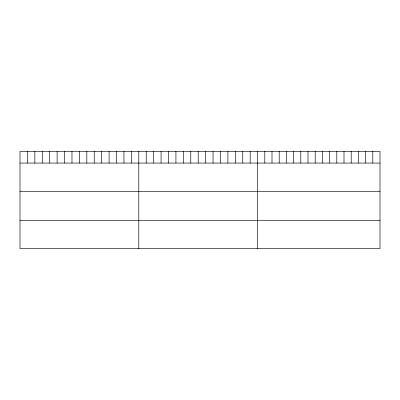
<?xml version="1.0" encoding="UTF-8"?>
<svg xmlns="http://www.w3.org/2000/svg" width="400" height="400" viewBox="0 0 400 400"><rect width="100%" height="100%" fill="white"/><g stroke="black" fill="none" stroke-linecap="round" stroke-linejoin="round"><path stroke-width="0.6" d="M380 163.065L380 248.64L20 248.64L20 151.36L380 151.36L380 163.065L20 163.065M20 191.305L380 191.305M20 220.4L380 220.4M372.8 151.36L372.8 163.065M365.6 151.36L365.6 163.065M358.4 151.36L358.4 163.065M351.2 151.36L351.2 163.065M344 151.36L344 163.065M336.8 151.36L336.8 163.065M329.6 151.36L329.6 163.065M322.4 151.36L322.4 163.065M315.2 151.36L315.2 163.065M308 151.36L308 163.065M300.8 151.36L300.8 163.065M293.6 151.36L293.6 163.065M286.4 151.36L286.4 163.065M279.2 151.36L279.2 163.065M272 151.36L272 163.065M264.8 151.36L264.8 163.065M257.6 151.36L257.6 248.64M250.175 151.36L250.175 163.065M242.75 151.36L242.75 163.065M235.325 151.36L235.325 163.065M227.9 151.36L227.9 163.065M220.475 151.36L220.475 163.065M213.05 151.36L213.05 163.065M205.625 151.36L205.625 163.065M198.2 151.36L198.2 163.065M190.775 151.36L190.775 163.065M183.35 151.36L183.35 163.065M175.925 151.36L175.925 163.065M168.5 151.36L168.5 163.065M161.075 151.36L161.075 163.065M153.65 151.36L153.65 163.065M146.225 151.36L146.225 163.065M138.8 151.36L138.8 248.64M131.375 151.36L131.375 163.065M123.95 151.36L123.95 163.065M116.525 151.36L116.525 163.065M109.1 151.36L109.1 163.065M101.675 151.36L101.675 163.065M94.25 151.36L94.25 163.065M86.825 151.36L86.825 163.065M79.4 151.36L79.4 163.065M71.975 151.36L71.975 163.065M64.55 151.36L64.55 163.065M57.125 151.36L57.125 163.065M49.7 151.36L49.7 163.065M42.275 151.36L42.275 163.065M34.85 151.36L34.85 163.065M27.425 151.36L27.425 163.065"/></g></svg>
